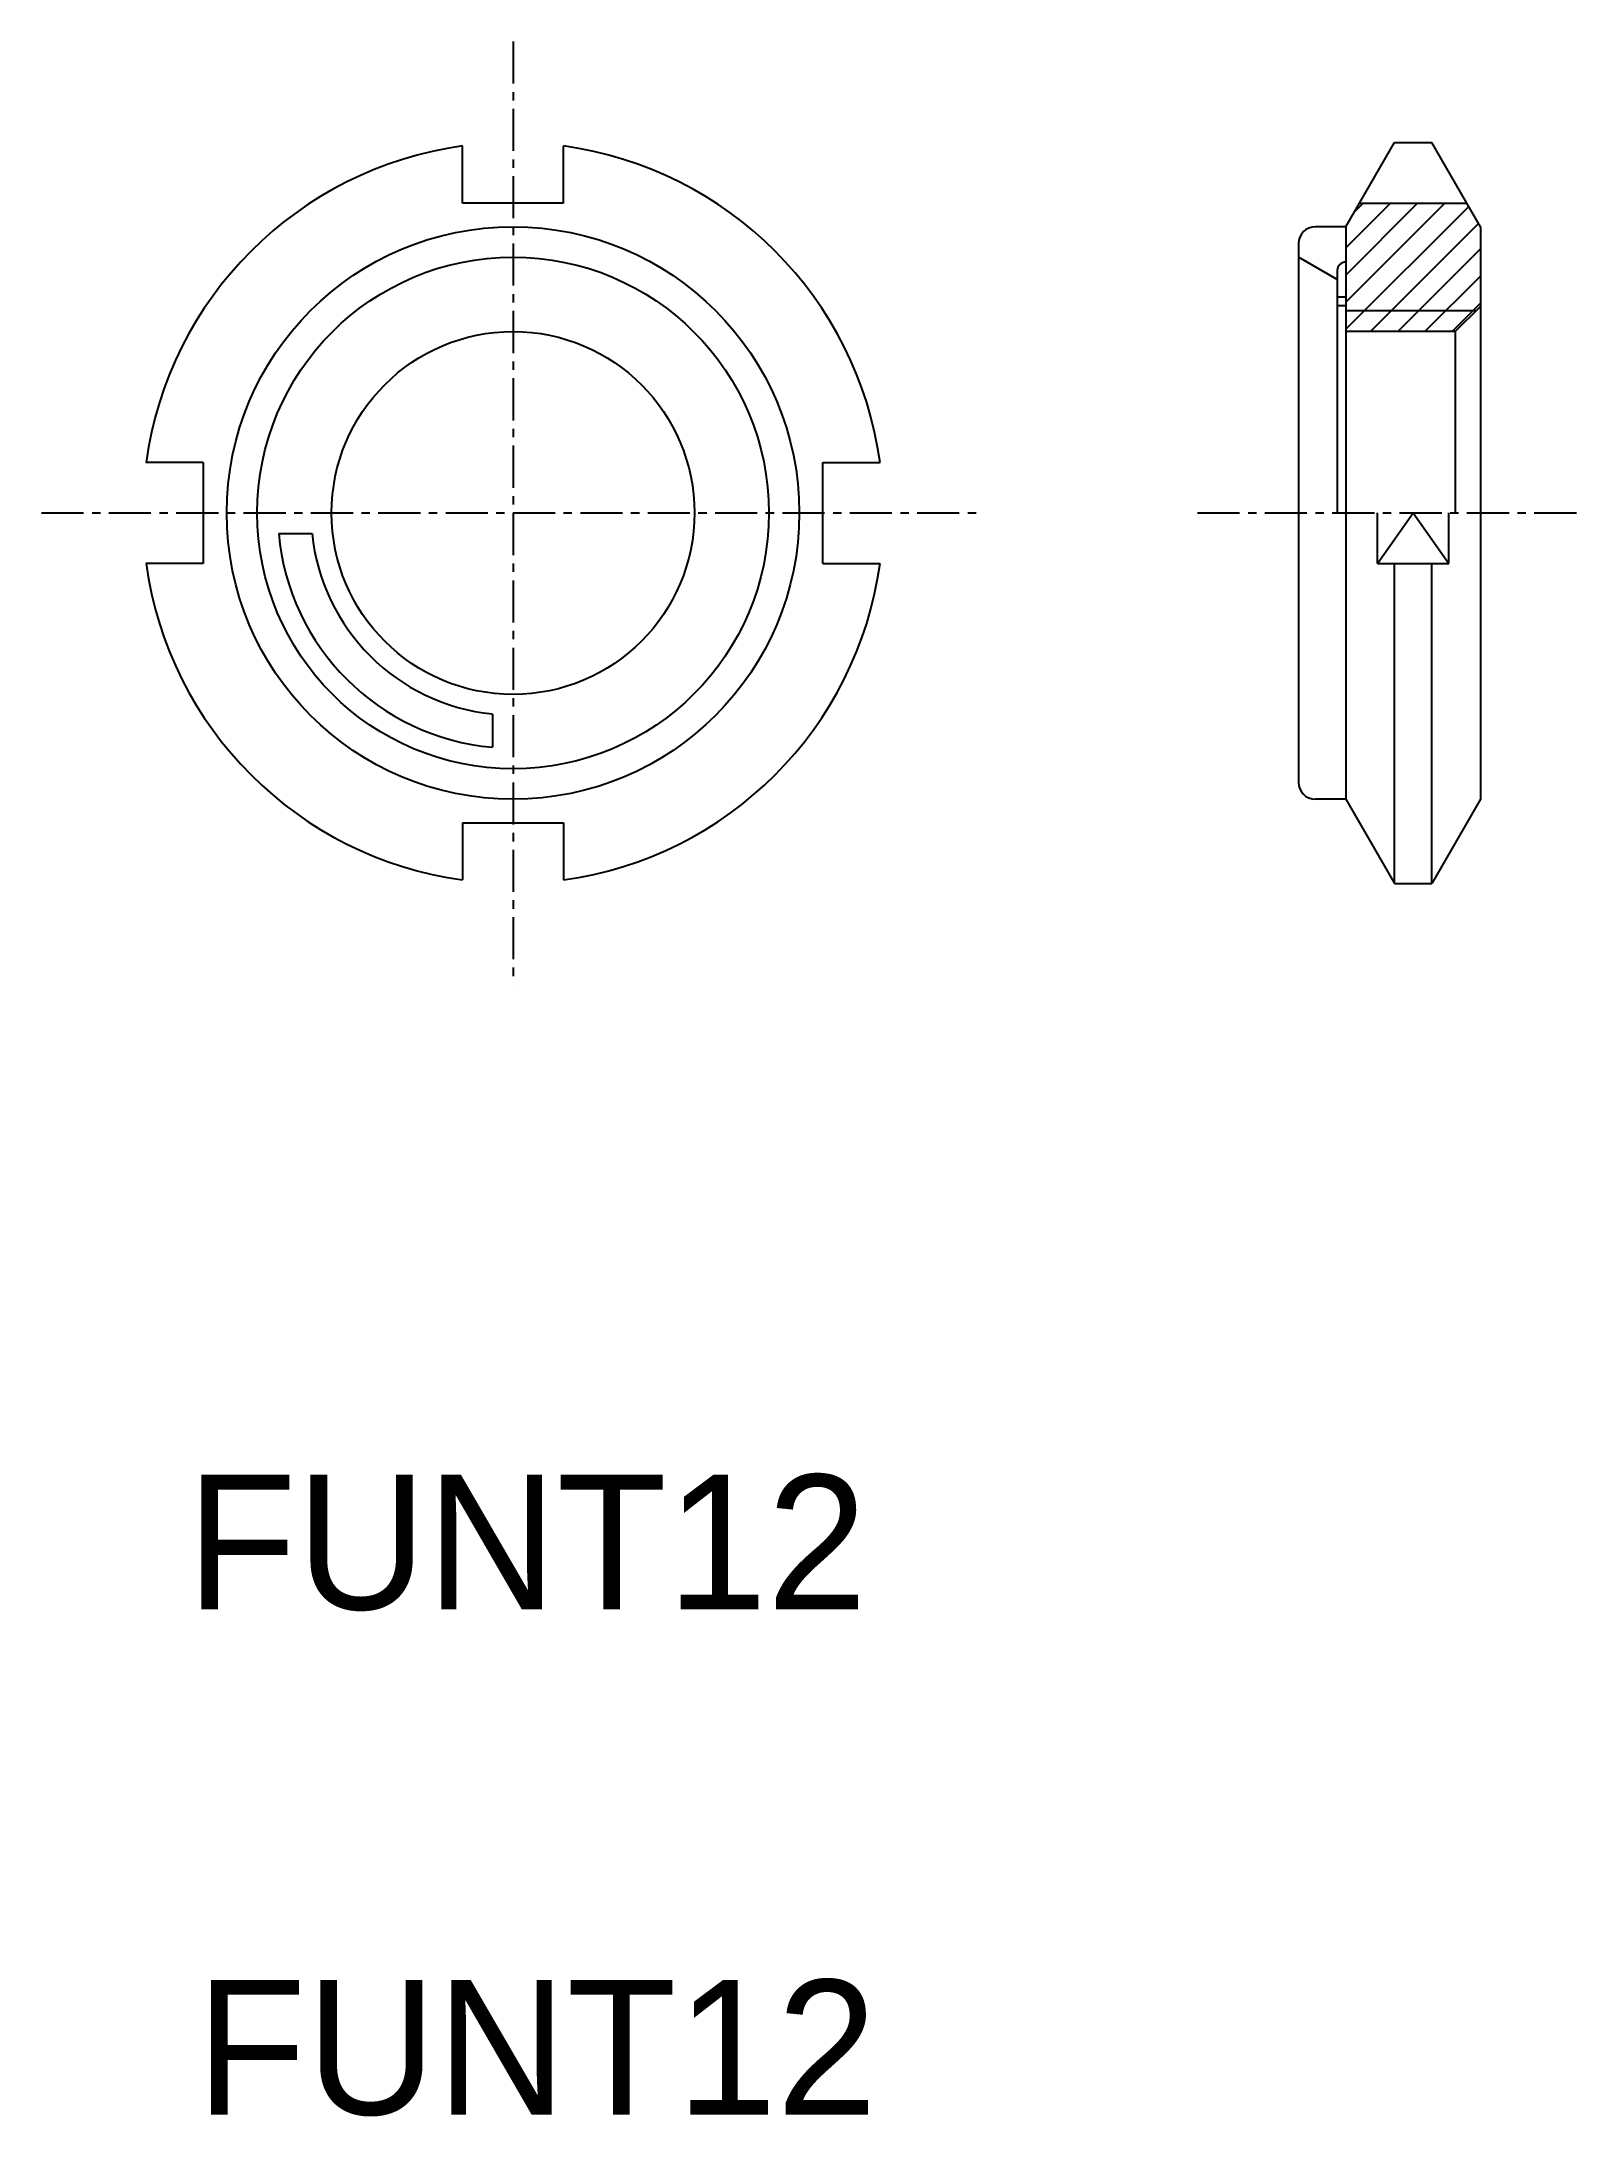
# Model space of a CAD drawing. Extents: x 89.8 to 135.5, y 92.5 to 154.1.
import ezdxf

# ---------------------------------------------------------------- set-up
doc = ezdxf.new("R2010")
doc.units = 0
doc.linetypes.add('CENTER', pattern=[2, 1.25, -0.25, 0.25, -0.25])
doc.layers.get('0').update_dxf_attribs({"linetype": 'CONTINUOUS'})
doc.layers.add('CENTER', color=1, linetype='CENTER')
doc.layers.add('HATCH', color=3, linetype='CONTINUOUS')

msp = doc.modelspace()

# ---------------------------------------------------------------- linework, layer by layer
at = {"color": 7, "linetype": 'CONTINUOUS'}
for p, q in [((102.311, 149.279), (102.311, 150.976)), ((105.311, 149.279), (105.311, 150.976)), ((128.534, 148.579), (129.978, 151.079)), ((129.978, 151.079), (131.091, 151.079)), ((132.534, 148.579), (131.091, 151.079)), ((105.311, 149.279), (102.311, 149.279)), ((128.939, 149.279), (132.13, 149.279)), ((128.534, 148.579), (127.634, 148.579)), ((128.534, 148.579), (128.534, 131.579)), ((132.534, 148.579), (132.534, 131.579)), ((127.134, 148.079), (127.134, 132.079)), ((128.284, 147.012), (127.134, 147.676)), ((128.284, 147.28), (128.284, 140.079)), ((128.534, 146.485), (128.284, 146.485)), ((128.534, 146.235), (128.284, 146.235)), ((131.784, 145.465), (132.534, 146.215)), ((131.784, 145.465), (128.534, 145.465)), ((131.784, 145.465), (131.784, 140.079)), ((94.611, 141.579), (92.913, 141.579)), ((94.611, 141.579), (94.611, 138.579)), ((113.011, 141.579), (114.708, 141.579)), ((113.011, 138.579), (113.011, 141.579)), ((129.478, 138.579), (129.478, 140.079)), ((129.478, 138.579), (130.534, 140.079)), ((130.534, 140.079), (131.591, 138.579)), ((131.591, 138.579), (131.591, 140.079)), ((94.611, 138.579), (92.913, 138.579)), ((113.011, 138.579), (114.708, 138.579)), ((129.478, 138.579), (131.591, 138.579)), ((129.978, 129.079), (129.978, 138.579)), ((131.091, 129.079), (131.091, 138.579)), ((128.534, 131.579), (127.634, 131.579)), ((128.534, 131.579), (129.978, 129.079)), ((132.534, 131.579), (131.091, 129.079)), ((102.311, 130.879), (102.311, 129.182)), ((102.311, 130.879), (105.311, 130.879)), ((105.311, 130.879), (105.311, 129.182)), ((129.978, 129.079), (131.091, 129.079))]:
    msp.add_line(p, q, dxfattribs=at)
at = {"color": 3}
for p, q in [((132.398, 146.079), (128.534, 146.079)), ((96.854, 139.465), (97.842, 139.465)), ((103.197, 134.11), (103.197, 133.123))]:
    msp.add_line(p, q, dxfattribs=at)
at = {"color": 7, "linetype": 'CONTINUOUS'}
for radius in [8.5, 7.597, 5.387]:
    msp.add_circle((103.811, 140.079), radius, dxfattribs=at)
for centre, radius, start, end in [((103.811, 140.079), 11, 97.83748, 172.16252), ((103.811, 140.079), 11, 7.83748, 82.16252), ((127.634, 148.079), 0.5, 90, 180), ((128.534, 147.28), 0.25, 90, 180), ((103.811, 140.079), 11, 187.83748, 262.16252), ((103.811, 140.079), 11, 277.83748, 352.16252), ((127.634, 132.079), 0.5, 180, 270)]:
    msp.add_arc(centre, radius, start, end, dxfattribs=at)
at = {"color": 3}
for radius, start, end in [(6.983, 185.04013, 264.95987), (6, 185.86875, 264.13125)]:
    msp.add_arc((103.811, 140.079), radius, start, end, dxfattribs=at)
at = {"layer": 'CENTER', "color": 1, "linetype": 'CENTER'}
for p, q in [((103.811, 154.079), (103.811, 126.079)), ((89.811, 140.079), (117.811, 140.079)), ((124.134, 140.079), (135.534, 140.079))]:
    msp.add_line(p, q, dxfattribs=at)
at = {"layer": 'HATCH'}
for p, q in [((128.534, 146.339), (131.474, 149.279)), ((128.534, 147.951), (129.862, 149.279)), ((128.534, 147.145), (130.668, 149.279)), ((128.534, 145.533), (132.185, 149.184)), ((128.778, 149.001), (129.056, 149.279)), ((129.273, 145.465), (132.48, 148.673)), ((130.079, 145.465), (132.534, 147.921)), ((130.885, 145.465), (132.534, 147.115)), ((131.691, 145.465), (132.534, 146.309))]:
    msp.add_line(p, q, dxfattribs=at)

# ---------------------------------------------------------------- texts
for p in [(94.116, 107.522), (94.405, 92.522)]:
    msp.add_text('FUNT12', height=4).set_placement(p)

doc.saveas('drawing.dxf')
